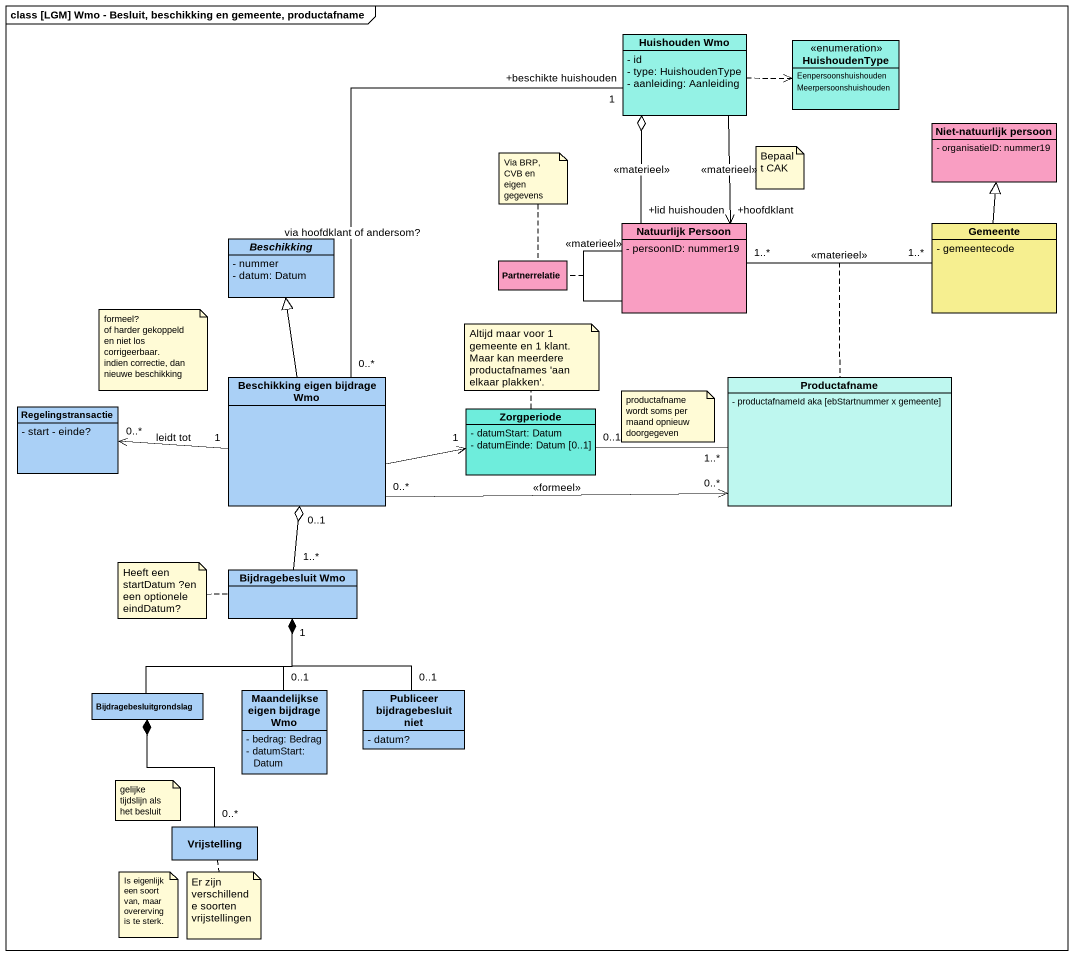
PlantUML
@startuml
mainframe class [LGM] Wmo - Besluit, beschikking en gemeente, productafname
hide circle
hide empty members
skinparam classAttributeIconSize 0
class "Huishouden Wmo" as Huishouden_Wmo #94F2E5 {
  - id
  - type: HuishoudenType
  - aanleiding: Aanleiding
}
enum HuishoudenType #94F2E5 {
  Eenpersoonshuishouden
  Meerpersoonshuishouden
}
class "Niet-natuurlijk persoon" as Niet_natuurlijk_persoon #F99EC2 {
  - organisatieID: nummer19
}
abstract class Beschikking #AAD0F6 {
  - nummer
  - datum: Datum
}
class "Natuurlijk Persoon" as Natuurlijk_Persoon #F99EC2 {
  - persoonID: nummer19
}
class Gemeente #F6EF90 {
  - gemeentecode
}
class Partnerrelatie #F99EC2
class "Beschikking eigen bijdrage Wmo" as Beschikking_eigen_bijdrage #AAD0F6
class Productafname #BEF7EF {
  - productafnameId aka [ebStartnummer x gemeente]
}
class Regelingstransactie #AAD0F6 {
  - start - einde?
}
class Zorgperiode #6EEDDC {
  - datumStart: Datum
  - datumEinde: Datum [0..1]
}
class "Bijdragebesluit Wmo" as Bijdragebesluit_Wmo #AAD0F6
class Bijdragebesluitgrondslag #AAD0F6
class "Maandelijkse eigen bijdrage Wmo" as Maandelijkse_eigen_bijdrage #AAD0F6 {
  - bedrag: Bedrag
  - datumStart: Datum
}
class "Publiceer bijdragebesluit niet" as Publiceer_bijdragebesluit #AAD0F6 {
  - datum?
}
class Vrijstelling #AAD0F6
Huishouden_Wmo .right.> HuishoudenType
Huishouden_Wmo --> "+hoofdklant" Natuurlijk_Persoon : <<materieel>>
Natuurlijk_Persoon "+lid huishouden" -up-o Huishouden_Wmo : <<materieel>>
Natuurlijk_Persoon -- Natuurlijk_Persoon : <<materieel>>
(Natuurlijk_Persoon, Natuurlijk_Persoon) .. Partnerrelatie
Natuurlijk_Persoon "1..*" -right- "1..*" Gemeente : <<materieel>>
(Natuurlijk_Persoon, Gemeente) .. Productafname
Gemeente -up-|> Niet_natuurlijk_persoon
Beschikking_eigen_bijdrage "0..*" -up- "+beschikte huishouden\n1" Huishouden_Wmo : via hoofdklant of andersom?
Beschikking_eigen_bijdrage -up-|> Beschikking
Beschikking_eigen_bijdrage "0..*" -right-> "0..*" Productafname : <<formeel>>
Beschikking_eigen_bijdrage "1" -left-> "0..*" Regelingstransactie : leidt tot
Beschikking_eigen_bijdrage -right-> "1" Zorgperiode
Zorgperiode "0..1" -right- "1..*" Productafname
Bijdragebesluit_Wmo "1..*" -up-o "0..1" Beschikking_eigen_bijdrage
Bijdragebesluitgrondslag -up-* "1" Bijdragebesluit_Wmo
Maandelijkse_eigen_bijdrage "0..1" -up-* Bijdragebesluit_Wmo
Publiceer_bijdragebesluit "0..1" -up-* Bijdragebesluit_Wmo
Vrijstelling "0..*" -up-* Bijdragebesluitgrondslag
note top of Partnerrelatie : Via BRP, CVB en eigen gegevens
note as N2
  Bepaalt CAK
end note
note as N3
  formeel?
  of harder gekoppeld en niet los corrigeerbaar.
  indien correctie, dan nieuwe beschikking
end note
note top of Zorgperiode : Altijd maar voor 1 gemeente en 1 klant. Maar kan meerdere productafnames 'aan elkaar plakken'.
note as N5
  productafname wordt soms per maand opnieuw doorgegeven
end note
note left of Bijdragebesluit_Wmo : Heeft een startDatum ?en een optionele eindDatum?
note as N7
  gelijke tijdslijn als het besluit
end note
note as N8
  Is eigenlijk een soort van, maar overerving is te sterk.
end note
note bottom of Vrijstelling : Er zijn verschillende soorten vrijstellingen
@enduml
